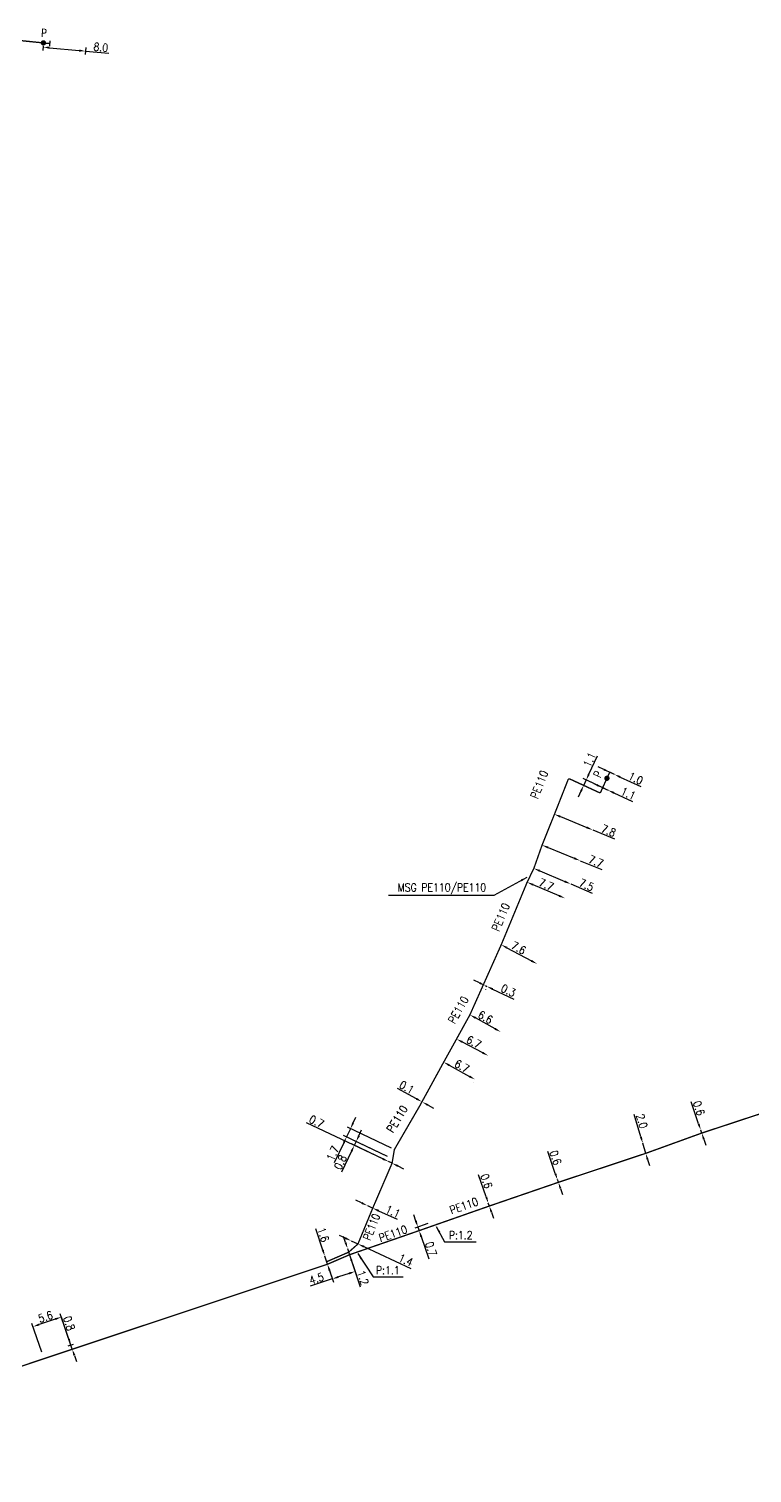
# Model space of a CAD drawing. Header units: millimetres. Extents: x 100882 to 102000, y 121995 to 123000.
# Drawn here: x 101423.9 to 101559.4, y 122404.7 to 122675.3 of the extents above; entities that cross this region are included whole.
import ezdxf
from ezdxf.enums import TextEntityAlignment as Align

# ---------------------------------------------------------------- set-up
doc = ezdxf.new("R2010")
doc.units = ezdxf.units.MM
doc.header["$PDMODE"] = 34
doc.linetypes.add('L_25_PE', pattern=[2000, 1000, 1000])
doc.layers.get('0').update_dxf_attribs({"linetype": 'CONTINUOUS'})
doc.layers.get('DEFPOINTS').update_dxf_attribs({"linetype": 'CONTINUOUS'})
for name, color, linetype in [('L_150', 1, 'CONTINUOUS'), ('L_300', 7, 'CONTINUOUS'), ('L_340', 7, 'CONTINUOUS')]:
    doc.layers.add(name, color=color, linetype=linetype)
doc.styles.add('G_ROMANS', font='ROMANS.SHX', dxfattribs={"width": 0.75})
doc.styles.get("Standard").update_dxf_attribs({"font": 'romans.shx', "width": 0.85})
doc.dimstyles.get("Standard").update_dxf_attribs({"dimtxt": 1.5, "dimasz": 1.2, "dimexe": 0.625, "dimexo": 0.625, "dimgap": 0.25, "dimtad": 1, "dimdec": 1, "dimzin": 0, "dimdsep": 46, "dimtxsty": 'Standard', "dimcen": -0.5, "dimadec": 0, "dimazin": 0, "dimtfac": 1, "dimtdec": 1, "dimtmove": 0, "dimatfit": 3, "dimfxl": 0, "dimtolj": 1, "dimtzin": 0, "dimarcsym": 0})

# ---------------------------------------------------------------- blocks, each defined once
blk = doc.blocks.new('*D31')
at = {"layer": 'DEFPOINTS', "color": 0, "linetype": 'Continuous', "transparency": 16777216}
for p in [(101517.25, 122515.38), (101517.25, 122515.38), (101524.34, 122512.38)]:
    blk.add_point(p, dxfattribs=at)
at = {"layer": 'L_150', "color": 0, "linetype": 'Continuous', "lineweight": -2, "transparency": 16777216}
blk.add_line((101523.24, 122512.85), (101518.36, 122514.91), dxfattribs=at)
at = {"layer": 'L_150', "color": 0, "linetype": 'Continuous', "transparency": 16777216}
for points in [[(101518.43, 122515.1), (101518.28, 122514.73), (101517.25, 122515.38)], [(101523.32, 122513.03), (101523.16, 122512.66), (101524.34, 122512.38)]]:
    blk.add_solid(points, dxfattribs=at)
at = {"layer": 'L_150', "color": 0, "linetype": 'Continuous', "transparency": 16777216, "insert": (101520.83, 122514.95), "char_height": 1.5, "attachment_point": 5, "rotation": 337.0768}
blk.add_mtext('\\A1;7.7', dxfattribs=at)
blk = doc.blocks.new('*D32')
at = {"layer": 'DEFPOINTS', "color": 0, "linetype": 'Continuous', "transparency": 16777216}
for p in [(101506.53, 122490.54), (101506.53, 122490.54), (101512.3, 122487.33)]:
    blk.add_point(p, dxfattribs=at)
at = {"layer": 'L_150', "color": 0, "linetype": 'Continuous', "lineweight": -2, "transparency": 16777216}
blk.add_line((101511.25, 122487.92), (101507.58, 122489.96), dxfattribs=at)
at = {"layer": 'L_150', "color": 0, "linetype": 'Continuous', "transparency": 16777216}
for points in [[(101507.68, 122490.13), (101507.48, 122489.78), (101506.53, 122490.54)], [(101511.35, 122488.09), (101511.15, 122487.74), (101512.3, 122487.33)]]:
    blk.add_solid(points, dxfattribs=at)
at = {"layer": 'L_150', "color": 0, "linetype": 'Continuous', "transparency": 16777216, "insert": (101509.43, 122490.08), "char_height": 1.5, "attachment_point": 5, "rotation": 330.9192}
blk.add_mtext('\\A1;6.6', dxfattribs=at)
blk = doc.blocks.new('*D33')
at = {"layer": 'DEFPOINTS', "color": 0, "linetype": 'Continuous', "transparency": 16777216}
for p in [(101509.43, 122496), (101509.44, 122496.02), (101509.71, 122495.89)]:
    blk.add_point(p, dxfattribs=at)
at = {"layer": 'L_150', "color": 0, "linetype": 'Continuous', "lineweight": -2, "transparency": 16777216}
for p, q in [((101508.35, 122496.51), (101507.26, 122497.03)), ((101509.17, 122495.45), (101509.17, 122495.44)), ((101509.43, 122496), (101509.7, 122495.87)), ((101509.44, 122495.32), (101509.44, 122495.31)), ((101510.79, 122495.36), (101514.74, 122493.5))]:
    blk.add_line(p, q, dxfattribs=at)
at = {"layer": 'L_150', "color": 0, "linetype": 'Continuous', "transparency": 16777216}
for points in [[(101508.43, 122496.69), (101508.26, 122496.33), (101509.43, 122496)], [(101510.87, 122495.54), (101510.7, 122495.18), (101509.7, 122495.87)]]:
    blk.add_solid(points, dxfattribs=at)
at = {"layer": 'L_150', "color": 0, "linetype": 'Continuous', "transparency": 16777216, "insert": (101513.73, 122495.08), "char_height": 1.5, "attachment_point": 5, "rotation": 334.7438}
blk.add_mtext('\\A1;0.3', dxfattribs=at)
blk = doc.blocks.new('*D34')
at = {"layer": 'DEFPOINTS', "color": 0, "linetype": 'Continuous', "transparency": 16777216}
for p in [(101479.35, 122445.32), (101479.85, 122443.8), (101479.85, 122443.8)]:
    blk.add_point(p, dxfattribs=at)
at = {"layer": 'L_150', "color": 0, "linetype": 'Continuous', "lineweight": -2, "transparency": 16777216}
for p, q in [((101478.97, 122446.46), (101477.65, 122450.44)), ((101478.75, 122445.12), (101478.75, 122445.12)), ((101479.26, 122443.6), (101479.26, 122443.6)), ((101479.85, 122443.8), (101479.35, 122445.32)), ((101480.23, 122442.66), (101480.6, 122441.52))]:
    blk.add_line(p, q, dxfattribs=at)
at = {"layer": 'L_150', "color": 0, "linetype": 'Continuous', "transparency": 16777216}
for points in [[(101479.16, 122446.52), (101478.78, 122446.39), (101479.35, 122445.32)], [(101480.42, 122442.72), (101480.04, 122442.59), (101479.85, 122443.8)]]:
    blk.add_solid(points, dxfattribs=at)
at = {"layer": 'L_150', "color": 0, "linetype": 'Continuous', "transparency": 16777216, "insert": (101479.07, 122449.33), "char_height": 1.5, "attachment_point": 5, "rotation": 288.2986}
blk.add_mtext('\\A1;1.6', dxfattribs=at)
blk = doc.blocks.new('*D35')
at = {"layer": 'DEFPOINTS', "color": 0, "linetype": 'Continuous', "transparency": 16777216}
for p in [(101484.29, 122448.19), (101485.56, 122447.6), (101485.56, 122447.6)]:
    blk.add_point(p, dxfattribs=at)
at = {"layer": 'L_150', "color": 0, "linetype": 'Continuous', "lineweight": -2, "transparency": 16777216}
for p, q in [((101483.2, 122448.69), (101482.11, 122449.2)), ((101484.03, 122447.62), (101484.03, 122447.62)), ((101484.29, 122448.19), (101485.56, 122447.6)), ((101486.65, 122447.1), (101495.48, 122443.03))]:
    blk.add_line(p, q, dxfattribs=at)
at = {"layer": 'L_150', "color": 0, "linetype": 'Continuous', "transparency": 16777216}
for points in [[(101483.29, 122448.87), (101483.12, 122448.51), (101484.29, 122448.19)], [(101486.74, 122447.28), (101486.57, 122446.92), (101485.56, 122447.6)]]:
    blk.add_solid(points, dxfattribs=at)
at = {"layer": 'L_150', "color": 0, "linetype": 'Continuous', "transparency": 16777216, "insert": (101494.51, 122444.58), "char_height": 1.5, "attachment_point": 5, "rotation": 335.2344}
blk.add_mtext('\\A1;1.4', dxfattribs=at)
blk = doc.blocks.new('*D36')
at = {"layer": 'DEFPOINTS', "color": 0, "linetype": 'Continuous', "transparency": 16777216}
for p in [(101487.33, 122454.78), (101488.33, 122454.32), (101488.33, 122454.32)]:
    blk.add_point(p, dxfattribs=at)
at = {"layer": 'L_150', "color": 0, "linetype": 'Continuous', "lineweight": -2, "transparency": 16777216}
for p, q in [((101486.24, 122455.28), (101485.15, 122455.79)), ((101487.33, 122454.78), (101488.33, 122454.32)), ((101489.42, 122453.82), (101492.9, 122452.22))]:
    blk.add_line(p, q, dxfattribs=at)
at = {"layer": 'L_150', "color": 0, "linetype": 'Continuous', "transparency": 16777216}
for points in [[(101486.33, 122455.47), (101486.16, 122455.1), (101487.33, 122454.78)], [(101489.51, 122454), (101489.34, 122453.64), (101488.33, 122454.32)]]:
    blk.add_solid(points, dxfattribs=at)
at = {"layer": 'L_150', "color": 0, "linetype": 'Continuous', "transparency": 16777216, "insert": (101492.12, 122453.67), "char_height": 1.5, "attachment_point": 5, "rotation": 335.2344}
blk.add_mtext('\\A1;1.1', dxfattribs=at)
blk = doc.blocks.new('*D37')
at = {"layer": 'DEFPOINTS', "color": 0, "linetype": 'Continuous', "transparency": 16777216}
for p in [(101491.31, 122463.03), (101491.31, 122463.03), (101491.95, 122462.73)]:
    blk.add_point(p, dxfattribs=at)
at = {"layer": 'L_150', "color": 0, "linetype": 'Continuous', "lineweight": -2, "transparency": 16777216}
for p, q in [((101490.23, 122463.54), (101475.95, 122470.31)), ((101491.95, 122462.73), (101491.31, 122463.03)), ((101493.03, 122462.22), (101494.11, 122461.7))]:
    blk.add_line(p, q, dxfattribs=at)
at = {"layer": 'L_150', "color": 0, "linetype": 'Continuous', "transparency": 16777216}
for points in [[(101490.31, 122463.72), (101490.14, 122463.36), (101491.31, 122463.03)], [(101493.12, 122462.4), (101492.94, 122462.04), (101491.95, 122462.73)]]:
    blk.add_solid(points, dxfattribs=at)
at = {"layer": 'L_150', "color": 0, "linetype": 'Continuous', "transparency": 16777216, "insert": (101477.81, 122470.54), "char_height": 1.5, "attachment_point": 5, "rotation": 334.6411}
blk.add_mtext('\\A1;0.7', dxfattribs=at)
blk = doc.blocks.new('*D38')
at = {"layer": 'DEFPOINTS', "color": 0, "linetype": 'Continuous', "transparency": 16777216}
for p in [(101484.88, 122466.08), (101491.31, 122463.03), (101491.66, 122463.75)]:
    blk.add_point(p, dxfattribs=at)
at = {"layer": 'L_150', "color": 0, "linetype": 'Continuous', "lineweight": -2, "transparency": 16777216}
for p, q in [((101485.74, 122467.88), (101486.25, 122468.97)), ((101484.37, 122464.99), (101482.5, 122461.04)), ((101490.75, 122463.3), (101484.32, 122466.34)), ((101491.09, 122464.02), (101484.66, 122467.07)), ((101485.23, 122466.8), (101484.88, 122466.08))]:
    blk.add_line(p, q, dxfattribs=at)
at = {"layer": 'L_150', "color": 0, "linetype": 'Continuous', "transparency": 16777216}
for points in [[(101485.56, 122467.97), (101485.92, 122467.8), (101485.23, 122466.8)], [(101484.19, 122465.08), (101484.55, 122464.91), (101484.88, 122466.08)]]:
    blk.add_solid(points, dxfattribs=at)
at = {"layer": 'L_150', "color": 0, "linetype": 'Continuous', "transparency": 16777216, "insert": (101482.27, 122462.9), "char_height": 1.5, "attachment_point": 5, "rotation": 64.6404}
blk.add_mtext('\\A1;0.8', dxfattribs=at)
blk = doc.blocks.new('*D39')
at = {"layer": 'DEFPOINTS', "color": 0, "linetype": 'Continuous', "transparency": 16777216}
for p in [(101483.42, 122467.66), (101492.38, 122465.29), (101491.66, 122463.75)]:
    blk.add_point(p, dxfattribs=at)
at = {"layer": 'L_150', "color": 0, "linetype": 'Continuous', "lineweight": -2, "transparency": 16777216}
for p, q in [((101484.66, 122470.28), (101485.17, 122471.36)), ((101491.09, 122464.02), (101482.85, 122467.92)), ((101484.15, 122469.19), (101483.42, 122467.66)), ((101491.82, 122465.56), (101483.58, 122469.46)), ((101482.9, 122466.57), (101481.11, 122462.79))]:
    blk.add_line(p, q, dxfattribs=at)
at = {"layer": 'L_150', "color": 0, "linetype": 'Continuous', "transparency": 16777216}
for points in [[(101484.48, 122470.36), (101484.84, 122470.19), (101484.15, 122469.19)], [(101482.72, 122466.66), (101483.09, 122466.49), (101483.42, 122467.66)]]:
    blk.add_solid(points, dxfattribs=at)
at = {"layer": 'L_150', "color": 0, "linetype": 'Continuous', "transparency": 16777216, "insert": (101480.85, 122464.57), "char_height": 1.5, "attachment_point": 5, "rotation": 64.6405}
blk.add_mtext('\\A1;1.7', dxfattribs=at)
blk = doc.blocks.new('*D40')
at = {"layer": 'DEFPOINTS', "color": 0, "linetype": 'Continuous', "transparency": 16777216}
for p in [(101504.03, 122486.01), (101509.95, 122482.89), (101509.95, 122482.89)]:
    blk.add_point(p, dxfattribs=at)
at = {"layer": 'L_150', "color": 0, "linetype": 'Continuous', "lineweight": -2, "transparency": 16777216}
blk.add_line((101505.09, 122485.45), (101508.89, 122483.45), dxfattribs=at)
at = {"layer": 'L_150', "color": 0, "linetype": 'Continuous', "transparency": 16777216}
for points in [[(101505.18, 122485.63), (101504.99, 122485.28), (101504.03, 122486.01)], [(101508.98, 122483.62), (101508.8, 122483.27), (101509.95, 122482.89)]]:
    blk.add_solid(points, dxfattribs=at)
at = {"layer": 'L_150', "color": 0, "linetype": 'Continuous', "transparency": 16777216, "insert": (101507.26, 122485.44), "char_height": 1.5, "attachment_point": 5, "rotation": 332.1633}
blk.add_mtext('\\A1;6.7', dxfattribs=at)
blk = doc.blocks.new('*D41')
at = {"layer": 'DEFPOINTS', "color": 0, "linetype": 'Continuous', "transparency": 16777216}
for p in [(101501.62, 122481.67), (101507.48, 122478.43), (101507.48, 122478.43)]:
    blk.add_point(p, dxfattribs=at)
at = {"layer": 'L_150', "color": 0, "linetype": 'Continuous', "lineweight": -2, "transparency": 16777216}
for p, q in [((101501.32, 122481.12), (101501.32, 122481.12)), ((101502.67, 122481.09), (101506.43, 122479.01)), ((101507.18, 122477.88), (101507.18, 122477.88))]:
    blk.add_line(p, q, dxfattribs=at)
at = {"layer": 'L_150', "color": 0, "linetype": 'Continuous', "transparency": 16777216}
for points in [[(101502.77, 122481.26), (101502.57, 122480.91), (101501.62, 122481.67)], [(101506.53, 122479.18), (101506.33, 122478.83), (101507.48, 122478.43)]]:
    blk.add_solid(points, dxfattribs=at)
at = {"layer": 'L_150', "color": 0, "linetype": 'Continuous', "transparency": 16777216, "insert": (101505.03, 122480.92), "char_height": 1.5, "attachment_point": 5, "rotation": 331.0295}
blk.add_mtext('\\A1;6.7', dxfattribs=at)
blk = doc.blocks.new('*D42')
at = {"layer": 'DEFPOINTS', "color": 0, "linetype": 'Continuous', "transparency": 16777216}
for p in [(101512.4, 122503.67), (101519.11, 122500.09), (101519.11, 122500.09)]:
    blk.add_point(p, dxfattribs=at)
at = {"layer": 'L_150', "color": 0, "linetype": 'Continuous', "lineweight": -2, "transparency": 16777216}
blk.add_line((101513.46, 122503.1), (101518.05, 122500.66), dxfattribs=at)
at = {"layer": 'L_150', "color": 0, "linetype": 'Continuous', "transparency": 16777216}
for points in [[(101513.55, 122503.28), (101513.36, 122502.93), (101512.4, 122503.67)], [(101518.14, 122500.83), (101517.95, 122500.48), (101519.11, 122500.09)]]:
    blk.add_solid(points, dxfattribs=at)
at = {"layer": 'L_150', "color": 0, "linetype": 'Continuous', "transparency": 16777216, "insert": (101515.65, 122503.07), "char_height": 1.5, "attachment_point": 5, "rotation": 331.9542}
blk.add_mtext('\\A1;7.6', dxfattribs=at)
blk = doc.blocks.new('*D43')
at = {"layer": 'DEFPOINTS', "color": 0, "linetype": 'Continuous', "transparency": 16777216}
for p in [(101497.55, 122474.24), (101497.55, 122474.24), (101497.63, 122474.19)]:
    blk.add_point(p, dxfattribs=at)
at = {"layer": 'L_150', "color": 0, "linetype": 'Continuous', "lineweight": -2, "transparency": 16777216}
for p, q in [((101496.5, 122474.82), (101492.99, 122476.75)), ((101497.63, 122474.19), (101497.55, 122474.24)), ((101498.69, 122473.62), (101499.74, 122473.04))]:
    blk.add_line(p, q, dxfattribs=at)
at = {"layer": 'L_150', "color": 0, "linetype": 'Continuous', "transparency": 16777216}
for points in [[(101496.6, 122474.99), (101496.41, 122474.64), (101497.55, 122474.24)], [(101498.78, 122473.79), (101498.59, 122473.44), (101497.63, 122474.19)]]:
    blk.add_solid(points, dxfattribs=at)
at = {"layer": 'L_150', "color": 0, "linetype": 'Continuous', "transparency": 16777216, "insert": (101494.7, 122476.95), "char_height": 1.5, "attachment_point": 5, "rotation": 331.1443}
blk.add_mtext('\\A1;0.1', dxfattribs=at)
blk = doc.blocks.new('*D44')
at = {"layer": 'DEFPOINTS', "color": 0, "linetype": 'Continuous', "transparency": 16777216}
for p in [(101483.62, 122446.73), (101479.85, 122443.8), (101480.76, 122441.04)]:
    blk.add_point(p, dxfattribs=at)
at = {"layer": 'L_150', "color": 0, "linetype": 'Continuous', "lineweight": -2, "transparency": 16777216}
for p, q in [((101483.82, 122446.14), (101485.23, 122441.86)), ((101480.05, 122443.2), (101480.96, 122440.45)), ((101480.76, 122441.04), (101476.61, 122439.67)), ((101483.89, 122442.08), (101481.9, 122441.42))]:
    blk.add_line(p, q, dxfattribs=at)
at = {"layer": 'L_150', "color": 0, "linetype": 'Continuous', "transparency": 16777216}
for points in [[(101481.84, 122441.61), (101481.96, 122441.23), (101480.76, 122441.04)], [(101483.83, 122442.27), (101483.96, 122441.89), (101485.03, 122442.45)]]:
    blk.add_solid(points, dxfattribs=at)
at = {"layer": 'L_150', "color": 0, "linetype": 'Continuous', "transparency": 16777216, "insert": (101477.8, 122441.12), "char_height": 1.5, "attachment_point": 5, "rotation": 18.2986}
blk.add_mtext('\\A1;4.5', dxfattribs=at)
blk = doc.blocks.new('*D45')
at = {"layer": 'DEFPOINTS', "color": 0, "linetype": 'Continuous', "transparency": 16777216}
for p in [(101532.72, 122535.99), (101533.58, 122535.6), (101533.58, 122535.6)]:
    blk.add_point(p, dxfattribs=at)
at = {"layer": 'L_340', "color": 0, "linetype": 'Continuous', "lineweight": -2, "transparency": 16777216}
for p, q in [((101531.63, 122536.5), (101530.54, 122537)), ((101532.72, 122535.99), (101533.58, 122535.6)), ((101534.67, 122535.09), (101538.53, 122533.3))]:
    blk.add_line(p, q, dxfattribs=at)
at = {"layer": 'L_340', "color": 0, "linetype": 'Continuous', "transparency": 16777216}
for points in [[(101531.72, 122536.68), (101531.55, 122536.32), (101532.72, 122535.99)], [(101534.76, 122535.27), (101534.59, 122534.91), (101533.58, 122535.6)]]:
    blk.add_solid(points, dxfattribs=at)
at = {"layer": 'L_340', "color": 0, "linetype": 'Continuous', "transparency": 16777216, "insert": (101537.59, 122534.84), "char_height": 1.5, "attachment_point": 5, "rotation": 335.1396}
blk.add_mtext('\\A1;1.0', dxfattribs=at)
blk = doc.blocks.new('*D46')
at = {"layer": 'DEFPOINTS', "color": 0, "linetype": 'Continuous', "transparency": 16777216}
for p in [(101531.41, 122533.09), (101532.4, 122532.63), (101532.4, 122532.63)]:
    blk.add_point(p, dxfattribs=at)
at = {"layer": 'L_150', "color": 0, "linetype": 'Continuous', "lineweight": -2, "transparency": 16777216}
for p, q in [((101530.32, 122533.59), (101529.23, 122534.1)), ((101531.41, 122533.09), (101532.4, 122532.63)), ((101533.49, 122532.12), (101536.96, 122530.52))]:
    blk.add_line(p, q, dxfattribs=at)
at = {"layer": 'L_150', "color": 0, "linetype": 'Continuous', "transparency": 16777216}
for points in [[(101530.4, 122533.78), (101530.23, 122533.41), (101531.41, 122533.09)], [(101533.58, 122532.31), (101533.41, 122531.94), (101532.4, 122532.63)]]:
    blk.add_solid(points, dxfattribs=at)
at = {"layer": 'L_150', "color": 0, "linetype": 'Continuous', "transparency": 16777216, "insert": (101536.19, 122531.98), "char_height": 1.5, "attachment_point": 5, "rotation": 335.1528}
blk.add_mtext('\\A1;1.1', dxfattribs=at)
blk = doc.blocks.new('*D47')
at = {"layer": 'DEFPOINTS', "color": 0, "linetype": 'Continuous', "transparency": 16777216}
for p in [(101522.37, 122528.12), (101529.54, 122525.18), (101529.54, 122525.18)]:
    blk.add_point(p, dxfattribs=at)
at = {"layer": 'L_150', "color": 0, "linetype": 'Continuous', "lineweight": -2, "transparency": 16777216}
for p, q in [((101523.48, 122527.67), (101528.43, 122525.64)), ((101529.54, 122525.18), (101533.59, 122523.53))]:
    blk.add_line(p, q, dxfattribs=at)
at = {"layer": 'L_150', "color": 0, "linetype": 'Continuous', "transparency": 16777216}
for points in [[(101523.56, 122527.85), (101523.4, 122527.48), (101522.37, 122528.12)], [(101528.51, 122525.82), (101528.35, 122525.45), (101529.54, 122525.18)]]:
    blk.add_solid(points, dxfattribs=at)
at = {"layer": 'L_150', "color": 0, "linetype": 'Continuous', "transparency": 16777216, "insert": (101532.5, 122525.05), "char_height": 1.5, "attachment_point": 5, "rotation": 337.714}
blk.add_mtext('\\A1;7.8', dxfattribs=at)
blk = doc.blocks.new('*D48')
at = {"layer": 'DEFPOINTS', "color": 0, "linetype": 'Continuous', "transparency": 16777216}
for p in [(101520.05, 122522.34), (101527.18, 122519.42), (101527.18, 122519.42)]:
    blk.add_point(p, dxfattribs=at)
at = {"layer": 'L_150', "color": 0, "linetype": 'Continuous', "lineweight": -2, "transparency": 16777216}
for p, q in [((101521.16, 122521.89), (101526.07, 122519.88)), ((101527.18, 122519.42), (101531.22, 122517.76))]:
    blk.add_line(p, q, dxfattribs=at)
at = {"layer": 'L_150', "color": 0, "linetype": 'Continuous', "transparency": 16777216}
for points in [[(101521.24, 122522.07), (101521.09, 122521.7), (101520.05, 122522.34)], [(101526.14, 122520.06), (101525.99, 122519.69), (101527.18, 122519.42)]]:
    blk.add_solid(points, dxfattribs=at)
at = {"layer": 'L_150', "color": 0, "linetype": 'Continuous', "transparency": 16777216, "insert": (101530.13, 122519.29), "char_height": 1.5, "attachment_point": 5, "rotation": 337.6973}
blk.add_mtext('\\A1;7.7', dxfattribs=at)
blk = doc.blocks.new('*D49')
at = {"layer": 'DEFPOINTS', "color": 0, "linetype": 'Continuous', "transparency": 16777216}
for p in [(101518.51, 122517.97), (101525.42, 122515.05), (101525.42, 122515.05)]:
    blk.add_point(p, dxfattribs=at)
at = {"layer": 'L_150', "color": 0, "linetype": 'Continuous', "lineweight": -2, "transparency": 16777216}
for p, q in [((101519.61, 122517.5), (101524.31, 122515.52)), ((101525.42, 122515.05), (101529.44, 122513.35))]:
    blk.add_line(p, q, dxfattribs=at)
at = {"layer": 'L_150', "color": 0, "linetype": 'Continuous', "transparency": 16777216}
for points in [[(101519.69, 122517.69), (101519.54, 122517.32), (101518.51, 122517.97)], [(101524.39, 122515.7), (101524.23, 122515.33), (101525.42, 122515.05)]]:
    blk.add_solid(points, dxfattribs=at)
at = {"layer": 'L_150', "color": 0, "linetype": 'Continuous', "transparency": 16777216, "insert": (101528.37, 122514.88), "char_height": 1.5, "attachment_point": 5, "rotation": 337.0769}
blk.add_mtext('\\A1;7.5', dxfattribs=at)
blk = doc.blocks.new('L_340_07')
at = {"color": 0, "linetype": 'Continuous', "const_width": 0.25, "flags": 128}
blk.add_lwpolyline([(0, 0), (1.25, 0)], dxfattribs=at)
at = {"color": 0, "linetype": 'Continuous', "flags": 128}
blk.add_lwpolyline([(1.25, -0.5), (1.25, 0.5)], dxfattribs=at)
at = {"color": 0, "linetype": 'Continuous', "style": 'G_ROMANS', "width": 0.75, "flags": 3}
for tag, p in [('DEF_COUP', (0.72, -5.97)), ('DEF_LEG', (0.72, -3.47)), ('DEF_TYPE', (0.72, -8.47))]:
    blk.add_attdef(tag, text='', height=1.2, dxfattribs=at).set_placement(p, align=Align.MIDDLE)
blk = doc.blocks.new('*D50')
at = {"layer": 'DEFPOINTS', "color": 0, "linetype": 'Continuous', "transparency": 16777216}
for p in [(101527.84, 122533.53), (101528.31, 122534.53), (101532.4, 122532.63)]:
    blk.add_point(p, dxfattribs=at)
at = {"layer": 'L_150', "color": 0, "linetype": 'Continuous', "lineweight": -2, "transparency": 16777216}
for p, q in [((101528.81, 122535.61), (101530.42, 122539.09)), ((101527.34, 122532.44), (101526.84, 122531.35)), ((101531.84, 122532.89), (101527.74, 122534.79)), ((101527.84, 122533.53), (101528.31, 122534.53))]:
    blk.add_line(p, q, dxfattribs=at)
at = {"layer": 'L_150', "color": 0, "linetype": 'Continuous', "transparency": 16777216}
for points in [[(101528.63, 122535.7), (101528.99, 122535.53), (101528.31, 122534.53)], [(101527.16, 122532.52), (101527.52, 122532.35), (101527.84, 122533.53)]]:
    blk.add_solid(points, dxfattribs=at)
at = {"layer": 'L_150', "color": 0, "linetype": 'Continuous', "transparency": 16777216, "insert": (101528.96, 122538.31), "char_height": 1.5, "attachment_point": 5, "rotation": 65.1528}
blk.add_mtext('\\A1;1.1', dxfattribs=at)
blk = doc.blocks.new('L_300_12')
at = {"color": 0, "linetype": 'Continuous', "const_width": 0.497, "flags": 128}
blk.add_lwpolyline([(-0.25, 0, 1), (0.25, 0, 1)], format="xyb", close=True, dxfattribs=at)
at = {"color": 0, "linetype": 'Continuous', "style": 'G_ROMANS', "width": 0.75}
blk.add_text('P', height=1.5, dxfattribs=at).set_placement((0, 1.85), align=Align.MIDDLE)
at = {"color": 0, "linetype": 'Continuous', "style": 'G_ROMANS', "width": 0.75, "flags": 3}
for tag, p in [('DEF_LEG', (0, -5)), ('DEF_COUP', (0, -7.5)), ('DEF_TYPE', (0, -10))]:
    blk.add_attdef(tag, text='', height=1.2, dxfattribs=at).set_placement(p, align=Align.MIDDLE)
blk = doc.blocks.new('*D410')
at = {"layer": 'DEFPOINTS', "color": 0, "linetype": 'Continuous', "transparency": 16777216}
for p in [(101424.7, 122432.11), (101426.53, 122426.72), (101432.05, 122427.87)]:
    blk.add_point(p, dxfattribs=at)
at = {"layer": 'L_150', "color": 0, "linetype": 'Continuous', "lineweight": -2, "transparency": 16777216}
for p, q in [((101426.33, 122427.31), (101424.5, 122432.7)), ((101428.87, 122433.52), (101425.84, 122432.49)), ((101431.85, 122428.46), (101429.8, 122434.5))]:
    blk.add_line(p, q, dxfattribs=at)
at = {"layer": 'L_150', "color": 0, "linetype": 'Continuous', "transparency": 16777216}
for points in [[(101425.77, 122432.68), (101425.9, 122432.3), (101424.7, 122432.11)], [(101428.8, 122433.71), (101428.93, 122433.33), (101430.01, 122433.9)]]:
    blk.add_solid(points, dxfattribs=at)
at = {"layer": 'L_150', "color": 0, "linetype": 'Continuous', "transparency": 16777216, "insert": (101427.03, 122433.95), "char_height": 1.5, "attachment_point": 5, "rotation": 18.7212}
blk.add_mtext('\\A1;5.6', dxfattribs=at)
blk = doc.blocks.new('*D411')
at = {"layer": 'DEFPOINTS', "color": 0, "linetype": 'Continuous', "transparency": 16777216}
for p in [(101431.79, 122428.63), (101432.05, 122427.87), (101432.8, 122428.97)]:
    blk.add_point(p, dxfattribs=at)
at = {"layer": 'L_150', "color": 0, "linetype": 'Continuous', "lineweight": -2, "transparency": 16777216}
for p, q in [((101431.41, 122429.76), (101430.01, 122433.9)), ((101432.21, 122428.77), (101431.2, 122428.43)), ((101432.05, 122427.87), (101431.79, 122428.63)), ((101432.44, 122426.73), (101432.82, 122425.6)), ((101432.64, 122428.07), (101432.64, 122428.07))]:
    blk.add_line(p, q, dxfattribs=at)
at = {"layer": 'L_150', "color": 0, "linetype": 'Continuous', "transparency": 16777216}
for points in [[(101431.6, 122429.83), (101431.22, 122429.7), (101431.79, 122428.63)], [(101432.63, 122426.8), (101432.25, 122426.67), (101432.05, 122427.87)]]:
    blk.add_solid(points, dxfattribs=at)
at = {"layer": 'L_150', "color": 0, "linetype": 'Continuous', "transparency": 16777216, "insert": (101431.46, 122432.72), "char_height": 1.5, "attachment_point": 5, "rotation": 288.7212}
blk.add_mtext('\\A1;0.8', dxfattribs=at)
blk = doc.blocks.new('*D412')
at = {"layer": 'DEFPOINTS', "color": 0, "linetype": 'Continuous', "transparency": 16777216}
for p in [(101483.62, 122446.73), (101483.62, 122446.73), (101484, 122445.59)]:
    blk.add_point(p, dxfattribs=at)
at = {"layer": 'L_150', "color": 0, "linetype": 'Continuous', "lineweight": -2, "transparency": 16777216}
for p, q in [((101483.24, 122447.87), (101482.87, 122449.01)), ((101483.62, 122446.73), (101484, 122445.59)), ((101484.37, 122444.45), (101485.99, 122439.55))]:
    blk.add_line(p, q, dxfattribs=at)
at = {"layer": 'L_150', "color": 0, "linetype": 'Continuous', "transparency": 16777216}
for points in [[(101483.43, 122447.93), (101483.05, 122447.81), (101483.62, 122446.73)], [(101484.56, 122444.52), (101484.18, 122444.39), (101484, 122445.59)]]:
    blk.add_solid(points, dxfattribs=at)
at = {"layer": 'L_150', "color": 0, "linetype": 'Continuous', "transparency": 16777216, "insert": (101486.48, 122441.28), "char_height": 1.5, "attachment_point": 5, "rotation": 288.2986}
blk.add_mtext('\\A1;1.2', dxfattribs=at)
blk = doc.blocks.new('*D413')
at = {"layer": 'DEFPOINTS', "color": 0, "linetype": 'Continuous', "transparency": 16777216}
for p in [(101499.28, 122451.62), (101496.79, 122450.77), (101497.02, 122450.1)]:
    blk.add_point(p, dxfattribs=at)
at = {"layer": 'L_150', "color": 0, "linetype": 'Continuous', "lineweight": -2, "transparency": 16777216}
for p, q in [((101496.4, 122451.9), (101496.01, 122453.04)), ((101498.68, 122451.42), (101496.2, 122450.56)), ((101496.43, 122449.9), (101496.43, 122449.9)), ((101496.79, 122450.77), (101497.02, 122450.1)), ((101497.41, 122448.97), (101498.83, 122444.84))]:
    blk.add_line(p, q, dxfattribs=at)
at = {"layer": 'L_150', "color": 0, "linetype": 'Continuous', "transparency": 16777216}
for points in [[(101496.59, 122451.97), (101496.21, 122451.84), (101496.79, 122450.77)], [(101497.6, 122449.04), (101497.22, 122448.9), (101497.02, 122450.1)]]:
    blk.add_solid(points, dxfattribs=at)
at = {"layer": 'L_150', "color": 0, "linetype": 'Continuous', "transparency": 16777216, "insert": (101499.26, 122446.66), "char_height": 1.5, "attachment_point": 5, "rotation": 289.0014}
blk.add_mtext('\\A1;0.7', dxfattribs=at)
blk = doc.blocks.new('*D414')
at = {"layer": 'DEFPOINTS', "color": 0, "linetype": 'Continuous', "transparency": 16777216}
for p in [(101509.98, 122455.27), (101509.98, 122455.27), (101510.17, 122454.71)]:
    blk.add_point(p, dxfattribs=at)
at = {"layer": 'L_150', "color": 0, "linetype": 'Continuous', "lineweight": -2, "transparency": 16777216}
for p, q in [((101509.59, 122456.41), (101508.17, 122460.54)), ((101510.17, 122454.71), (101509.98, 122455.27)), ((101510.56, 122453.57), (101510.95, 122452.44))]:
    blk.add_line(p, q, dxfattribs=at)
at = {"layer": 'L_150', "color": 0, "linetype": 'Continuous', "transparency": 16777216}
for points in [[(101509.78, 122456.47), (101509.4, 122456.34), (101509.98, 122455.27)], [(101510.75, 122453.64), (101510.37, 122453.51), (101510.17, 122454.71)]]:
    blk.add_solid(points, dxfattribs=at)
at = {"layer": 'L_150', "color": 0, "linetype": 'Continuous', "transparency": 16777216, "insert": (101509.63, 122459.37), "char_height": 1.5, "attachment_point": 5, "rotation": 288.914}
blk.add_mtext('\\A1;0.6', dxfattribs=at)
blk = doc.blocks.new('*D415')
at = {"layer": 'DEFPOINTS', "color": 0, "linetype": 'Continuous', "transparency": 16777216}
for p in [(101522.92, 122459.67), (101522.92, 122459.67), (101523.1, 122459.15)]:
    blk.add_point(p, dxfattribs=at)
at = {"layer": 'L_150', "color": 0, "linetype": 'Continuous', "lineweight": -2, "transparency": 16777216}
for p, q in [((101522.53, 122460.81), (101521.11, 122464.94)), ((101523.1, 122459.15), (101522.92, 122459.67)), ((101523.49, 122458.02), (101523.87, 122456.88))]:
    blk.add_line(p, q, dxfattribs=at)
at = {"layer": 'L_150', "color": 0, "linetype": 'Continuous', "transparency": 16777216}
for points in [[(101522.72, 122460.87), (101522.34, 122460.74), (101522.92, 122459.67)], [(101523.67, 122458.08), (101523.3, 122457.95), (101523.1, 122459.15)]]:
    blk.add_solid(points, dxfattribs=at)
at = {"layer": 'L_150', "color": 0, "linetype": 'Continuous', "transparency": 16777216, "insert": (101522.57, 122463.77), "char_height": 1.5, "attachment_point": 5, "rotation": 288.9142}
blk.add_mtext('\\A1;0.6', dxfattribs=at)
blk = doc.blocks.new('*D416')
at = {"layer": 'DEFPOINTS', "color": 0, "linetype": 'Continuous', "transparency": 16777216}
for p in [(101549.76, 122468.95), (101549.76, 122468.95), (101549.96, 122468.38)]:
    blk.add_point(p, dxfattribs=at)
at = {"layer": 'L_150', "color": 0, "linetype": 'Continuous', "lineweight": -2, "transparency": 16777216}
for p, q in [((101549.38, 122470.08), (101547.97, 122474.22)), ((101549.96, 122468.38), (101549.76, 122468.95)), ((101550.34, 122467.24), (101550.73, 122466.11))]:
    blk.add_line(p, q, dxfattribs=at)
at = {"layer": 'L_150', "color": 0, "linetype": 'Continuous', "transparency": 16777216}
for points in [[(101549.57, 122470.15), (101549.19, 122470.02), (101549.76, 122468.95)], [(101550.53, 122467.31), (101550.16, 122467.18), (101549.96, 122468.38)]]:
    blk.add_solid(points, dxfattribs=at)
at = {"layer": 'L_150', "color": 0, "linetype": 'Continuous', "transparency": 16777216, "insert": (101549.43, 122473.04), "char_height": 1.5, "attachment_point": 5, "rotation": 288.7835}
blk.add_mtext('\\A1;0.6', dxfattribs=at)
blk = doc.blocks.new('*D442')
at = {"layer": 'DEFPOINTS', "color": 0, "linetype": 'Continuous', "transparency": 16777216}
for p in [(101538.91, 122466.5), (101538.91, 122466.5), (101539.47, 122464.58)]:
    blk.add_point(p, dxfattribs=at)
at = {"layer": 'L_150', "color": 0, "linetype": 'Continuous', "lineweight": -2, "transparency": 16777216}
for p, q in [((101538.57, 122467.65), (101537.33, 122471.84)), ((101539.47, 122464.58), (101538.91, 122466.5)), ((101539.81, 122463.43), (101540.15, 122462.28))]:
    blk.add_line(p, q, dxfattribs=at)
at = {"layer": 'L_150', "color": 0, "linetype": 'Continuous', "transparency": 16777216}
for points in [[(101538.76, 122467.7), (101538.37, 122467.59), (101538.91, 122466.5)], [(101540, 122463.48), (101539.62, 122463.37), (101539.47, 122464.58)]]:
    blk.add_solid(points, dxfattribs=at)
at = {"layer": 'L_150', "color": 0, "linetype": 'Continuous', "transparency": 16777216, "insert": (101538.74, 122470.6), "char_height": 1.5, "attachment_point": 5, "rotation": 286.4406}
blk.add_mtext('\\A1;2.0', dxfattribs=at)
blk = doc.blocks.new('*D474')
at = {"layer": 'DEFPOINTS', "color": 0, "linetype": 'Continuous', "transparency": 16777216}
for p in [(101426.64, 122672.65), (101434.53, 122671.11), (101434.65, 122672.4)]:
    blk.add_point(p, dxfattribs=at)
at = {"layer": 'L_300', "color": 0, "linetype": 'Continuous', "lineweight": -2, "transparency": 16777216}
for p, q in [((101426.58, 122672.03), (101426.51, 122671.25)), ((101427.76, 122671.75), (101433.33, 122671.22)), ((101434.59, 122671.78), (101434.47, 122670.49)), ((101434.53, 122671.11), (101438.88, 122670.7))]:
    blk.add_line(p, q, dxfattribs=at)
at = {"layer": 'L_300', "color": 0, "linetype": 'Continuous', "transparency": 16777216}
for points in [[(101427.78, 122671.95), (101427.74, 122671.56), (101426.56, 122671.87)], [(101433.35, 122671.42), (101433.32, 122671.02), (101434.53, 122671.11)]]:
    blk.add_solid(points, dxfattribs=at)
at = {"layer": 'L_300', "color": 0, "linetype": 'Continuous', "transparency": 16777216, "insert": (101437.4, 122671.84), "char_height": 1.5, "attachment_point": 5, "rotation": 354.5573}
blk.add_mtext('\\A1;8.0', dxfattribs=at)

msp = doc.modelspace()

# ---------------------------------------------------------------- linework, layer by layer
at = {"layer": 'L_150', "linetype": 'L_25_PE', "const_width": 0.25, "flags": 128}
for points in [[(101426.64, 122672.65), (101411.45, 122674.19), (101407.02, 122674.65)], [(101367.13, 122404.79), (101367.32, 122404.85), (101367.19, 122405.23), (101367.07, 122405.61), (101374.31, 122408.06), (101379.82, 122410.03), (101379.82, 122410.03), (101394.48, 122415.06), (101406.65, 122419.13), (101415.9, 122422.48), (101432.05, 122427.87), (101432.05, 122427.87), (101479.85, 122443.8), (101484, 122445.59), (101497.02, 122450.1), (101497.02, 122450.1), (101510.17, 122454.71), (101523.1, 122459.15), (101539.47, 122464.58), (101549.96, 122468.38), (101549.96, 122468.38), (101564.12, 122473.05), (101577, 122477.57), (101589.94, 122481.97), (101612.9, 122489.71), (101627.15, 122494.54), (101644.56, 122500.64), (101673.35, 122510.17), (101681.04, 122512.7), (101681.04, 122512.7), (101691.04, 122518.46), (101702.56, 122525.67), (101712.87, 122533.61), (101724.91, 122545.56), (101733.83, 122555.09), (101743.96, 122565.71), (101753.74, 122575.48), (101761.75, 122583.67), (101761.75, 122583.67), (101764.64, 122586.73), (101768.24, 122590.56), (101768.69, 122591.04), (101769.12, 122591.49)], [(101518.51, 122517.97), (101517.25, 122515.38), (101512.4, 122503.67), (101506.53, 122490.54), (101504.03, 122486.01), (101501.62, 122481.67), (101498.6, 122476.15), (101497.1, 122473.42), (101492.38, 122465.29), (101491.95, 122462.73), (101488.33, 122454.32), (101485.56, 122447.6), (101485.56, 122447.6), (101483.82, 122446.06), (101479.69, 122444.27), (101479.85, 122443.8)]]:
    msp.add_lwpolyline(points, dxfattribs=at)
msp.add_lwpolyline([(101518.51, 122517.97), (101520.05, 122522.34), (101522.37, 122528.12), (101524.92, 122534.59, -0.431079), (101525.26, 122534.72), (101530.71, 122532.2, 0.41598), (101531.05, 122532.32), (101532.2, 122534.86)], format="xyb", dxfattribs=at)

# ---------------------------------------------------------------- block references
at = {"layer": 'L_300'}
for p, rotation in [((101426.64, 122672.65), 356.6711145406005), ((101532.2, 122534.86), 65.49823618348387)]:
    msp.add_blockref('L_300_12', p, dxfattribs=dict(at, rotation=rotation))
at = {"layer": 'L_340'}
for p, rotation in [((101426.64, 122672.65), 354.2191434808506), ((101532.2, 122534.86), 65.4982361833297)]:
    msp.add_blockref('L_340_07', p, dxfattribs=dict(at, rotation=rotation))

# ---------------------------------------------------------------- texts
at = {"layer": 'L_150', "linetype": 'Continuous', "width": 0.85}
for rotation, p in [(68.4322, (101519.22, 122530.86)), (19.0014, (101503.06, 122453.15)), (19.1112, (101489.79, 122447.94))]:
    msp.add_text('PE110', height=1.5, rotation=rotation, dxfattribs=at).set_placement(p)
at = {"layer": 'L_150', "linetype": 'Continuous'}
for rotation, width, p in [(67.3712, 0.85, (101512.32, 122508.84)), (60.2, 0.85, (101504.36, 122491.46)), (58.199, 0.85, (101492.9, 122471.02)), (68.1513, 0.8, (101488.11, 122450.78))]:
    msp.add_text('PE110', height=1.5, rotation=rotation, dxfattribs=dict(at, width=width)).set_placement(p, align=Align.MIDDLE)
at = {"layer": 'L_150', "linetype": 'Continuous', "char_height": 1.5}
for s, insert, attachment_point in [('\\A1;MSG PE110/PE110', (101509.57, 122513.15), 9), ('\\A1;P:1.2', (101502.6, 122448.5), 7), ('\\A1;P:1.1', (101493.37, 122441.92), 9)]:
    msp.add_mtext(s, dxfattribs=dict(at, insert=insert, attachment_point=attachment_point))

# ---------------------------------------------------------------- dimensions: what is measured, and where the dimension line sits
at = {"layer": 'L_150', "linetype": 'Continuous'}
for base, p1, p2, angle, picture, middle, dimtype in [((101528.31, 122534.53), (101527.84, 122533.53), (101532.4, 122532.63), 245.1528, '*D50', (101529.87, 122537.89), 160), ((101532.4, 122532.63), (101531.41, 122533.09), (101532.4, 122532.63), 155.1528, '*D46', (101535.77, 122531.07), 160), ((101529.54, 122525.18), (101522.37, 122528.12), (101529.54, 122525.18), 157.714, '*D47', (101532.12, 122524.13), 160), ((101527.18, 122519.42), (101520.05, 122522.34), (101527.18, 122519.42), 157.6973, '*D48', (101529.75, 122518.36), 160), ((101517.25, 122515.38), (101524.34, 122512.38), (101517.25, 122515.38), 157.0768, '*D31', (101520.44, 122514.03), 161), ((101525.42, 122515.05), (101518.51, 122517.97), (101525.42, 122515.05), 157.0769, '*D49', (101527.98, 122513.96), 160), ((101519.11, 122500.09), (101512.4, 122503.67), (101519.11, 122500.09), 331.9542, '*D42', (101515.18, 122502.19), 161), ((101509.43, 122496), (101509.71, 122495.89), (101509.44, 122496.02), 154.7438, '*D33', (101513.31, 122494.17), 161), ((101506.53, 122490.54), (101512.3, 122487.33), (101506.53, 122490.54), 150.9192, '*D32', (101508.94, 122489.2), 161), ((101509.95, 122482.89), (101504.03, 122486.01), (101509.95, 122482.89), 332.1633, '*D40', (101506.79, 122484.56), 161), ((101507.48, 122478.43), (101501.62, 122481.67), (101507.48, 122478.43), 331.0295, '*D41', (101504.55, 122480.05), 161), ((101497.55, 122474.24), (101497.63, 122474.19), (101497.55, 122474.24), 151.1443, '*D43', (101494.22, 122476.08), 161), ((101549.76, 122468.95), (101549.96, 122468.38), (101549.76, 122468.95), 288.7835, '*D416', (101548.48, 122472.72), 160), ((101491.31, 122463.03), (101491.95, 122462.73), (101491.31, 122463.03), 154.6411, '*D37', (101477.38, 122469.63), 161), ((101483.42, 122467.66), (101492.38, 122465.29), (101491.66, 122463.75), 244.6405, '*D39', (101481.75, 122464.14), 161), ((101538.91, 122466.5), (101539.47, 122464.58), (101538.91, 122466.5), 286.4406, '*D442', (101537.78, 122470.32), 160), ((101484.88, 122466.08), (101491.66, 122463.75), (101491.31, 122463.03), 244.6404, '*D38', (101483.18, 122462.48), 161), ((101522.9181, 122459.6723), (101523.0964, 122459.152), (101522.9181, 122459.6723), 288.9142, '*D415', (101521.6261, 122463.4428), 160), ((101509.98, 122455.27), (101510.17, 122454.71), (101509.98, 122455.27), 288.914, '*D414', (101508.69, 122459.04), 160), ((101488.33, 122454.32), (101487.33, 122454.78), (101488.33, 122454.32), 335.2344, '*D36', (101491.7, 122452.77), 161), ((101496.79, 122450.77), (101497.02, 122450.1), (101499.28, 122451.62), 289.0014, '*D413', (101498.32, 122446.34), 160), ((101479.85, 122443.8), (101479.35, 122445.32), (101479.85, 122443.8), 288.2986, '*D34', (101478.12, 122449.02), 161), ((101485.56, 122447.6), (101484.29, 122448.19), (101485.56, 122447.6), 335.2344, '*D35', (101494.09, 122443.67), 161), ((101483.62, 122446.73), (101484, 122445.59), (101483.62, 122446.73), 288.2986, '*D412', (101485.53, 122440.97), 160), ((101480.76, 122441.04), (101483.62, 122446.73), (101479.85, 122443.8), 18.2986, '*D44', (101478.12, 122440.17), 160), ((101424.7, 122432.11), (101432.05, 122427.87), (101426.53, 122426.72), 18.7212, '*D410', (101427.35, 122433.01), 160), ((101431.79, 122428.63), (101432.05, 122427.87), (101432.8, 122428.97), 288.7212, '*D411', (101430.51, 122432.4), 160)]:
    dim = msp.add_linear_dim(base=base, p1=p1, p2=p2, angle=angle, dimstyle='Standard', dxfattribs=at)
    dim.commit()
    dim.dimension.update_dxf_attribs({"geometry": picture, "text_midpoint": middle, "dimtype": dimtype})
at = {"layer": 'L_300', "linetype": 'Continuous'}
dim = msp.add_linear_dim(base=(101434.53, 122671.11), p1=(101426.64, 122672.65), p2=(101434.65, 122672.4), angle=174.5573, dimstyle='Standard', dxfattribs=at)
dim.commit()
dim.dimension.update_dxf_attribs({"geometry": '*D474', "text_midpoint": (101437.3, 122670.85), "dimtype": 160})
at = {"layer": 'L_340', "linetype": 'Continuous'}
dim = msp.add_linear_dim(base=(101533.5829, 122535.5951), p1=(101532.7209, 122535.9945), p2=(101533.5829, 122535.5951), angle=155.1396, dimstyle='Standard', dxfattribs=at)
dim.commit()
dim.dimension.update_dxf_attribs({"geometry": '*D45', "text_midpoint": (101537.1717, 122533.9322), "dimtype": 160})

# ---------------------------------------------------------------- leaders
at = {"layer": 'L_150', "linetype": 'Continuous', "annotation_type": 0, "has_hookline": 1, "hookline_direction": 1, "text_width": 18.27}
msp.add_leader([(101517.2, 122516.29), (101511.02, 122512.9), (101509.82, 122512.9)], dimstyle='Standard', override={"dimgap": 0.25, "dimtad": 1}, dxfattribs=at)
at = {"layer": 'L_150', "linetype": 'Continuous', "annotation_type": 0, "has_hookline": 1, "hookline_direction": 0}
for points, text_width in [([(101500.23, 122450.89), (101501.79, 122448.03), (101502.99, 122448.03)], 4.49), ([(101485.55, 122445.79), (101488.44, 122441.43), (101489.64, 122441.43)], 4.13)]:
    msp.add_leader(points, dimstyle='Standard', dxfattribs=dict(at, text_width=text_width))

doc.saveas('drawing.dxf')
